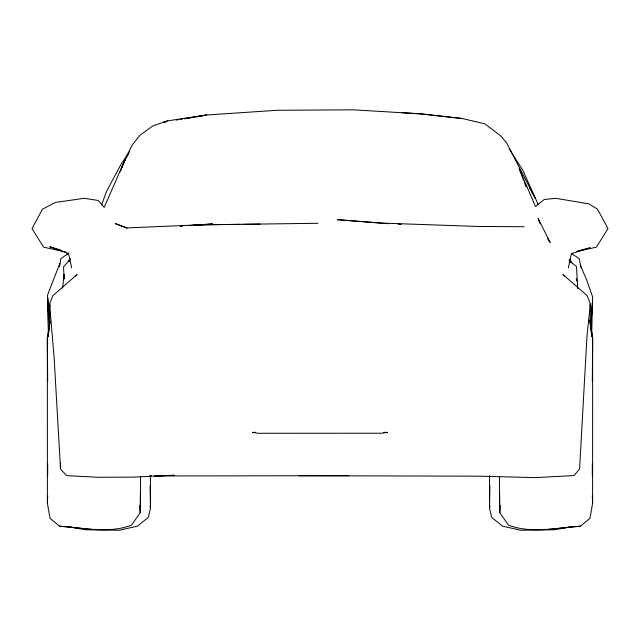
<?xml version="1.0" encoding="UTF-8"?>
<svg xmlns="http://www.w3.org/2000/svg" width="640" height="640" viewBox="0 0 640 640"><rect width="100%" height="100%" fill="white"/><g stroke="black" fill="none" stroke-linecap="round" stroke-linejoin="round"><path stroke-width="0.96" d="M140.568 476.624L140.256 512.632L131.504 525.16C108.352 533.96 83.416 527.76 59.52 526.184L50.016 518.32L47.4 503.256L47.352 338.576L50.024 321.224L47.312 339.232L47.688 381M489.576 475.576L489.512 508.168L491.752 517.464L502.576 526.184L520.944 530.256L554.648 529.768L573.2 526.4M499.52 491.968L499.744 512.632L508.496 525.16C531.648 533.96 556.584 527.76 580.48 526.184L589.984 518.32L592.6 503.256L592.648 338.576L589.976 321.224L588.576 319.976M592.648 338.576L592.312 381M48.096 334.584L48.08 336.544L49.68 326.248M60.488 464.624L60.448 467.6L54.104 357.312L49.608 304.16L52.76 295.76L77.04 274.504L75.752 275.936M60.48 463.048L60.408 468.92L66.704 475.64L98.32 477.272L133.376 477.136L174.328 475.168M47.4 503.256L47.68 495.4M489.928 486.064L489.512 508.168L489.88 505.384M47.688 463.432L47.664 476.288M591.688 334.448L592.616 296.824L586.416 279.344L580.192 264.864M590.28 324.56L590.392 304.16L587.24 295.76L562.96 274.504L564.248 275.936M500.176 505.664L499.744 512.632L499.432 476.624M47.312 339.232L47.352 338.576M590.704 329.088L592.376 302.904L590.72 328.976M592.336 476.288L592.312 463.432M62.608 288.088L64.12 274.376L64.096 279.096L63.544 266.896L69.84 259.648M59.576 266.736L60.808 258.768L68.744 253.016M568.312 267.952L571.44 253.624L590.088 247.816L578.616 250.696M589.752 306L590.392 304.16L587 335.728L579.592 468.952L574.04 475.56L535.416 477.624L479.752 476.176L299.088 475.712M101.584 204.992L106.584 191.264L121.344 163.792L129.672 151.528M59.856 263.328L47.624 294.92L47.416 304.768L48.376 332.256M66.064 252.04L43.64 247.16L32 228.592L42.528 209.152L55.52 202.416L84.216 198.312L98.192 200.464L104.208 207.368L126.24 157.024L120.288 171.288L126.24 157.024L132.24 145.056L139.88 135.296L152.96 125.848L167.36 120.912L206.352 115.024L276.88 110.288L353.6 109.824L420.864 113.88L462.304 118.52L484.808 123.824L500.264 135.48L506.44 142.608L535.376 198.424L529.656 187.96M123.224 164.096L124.552 161.472M126.768 157.096L128.536 153.6M70.352 259.128L68.608 261.504L70.224 259.056M68.608 261.504L70.256 259.056M66.68 254.736L67.92 253.176M166.536 121.704L163.64 122.176L167.36 120.912M576.864 251.4L596.36 247.16L608 228.592L597.472 209.152L588.872 203.84L555.784 198.32L544.272 199.472L535.504 206.52L519.152 168.528L523.64 180.448M196.312 116.808L206.352 115.024L184.024 118.76M163.64 122.176L166.552 121.688M176.264 120.064L178.2 119.736M180.144 119.416L182.088 119.088M184.848 118.712L186.776 118.392M188.704 118.08L190.632 117.768M192.56 117.448L194.488 117.136M548.456 529.408L580.48 526.184M180.368 226.208L182.352 226.064M189.312 225.568L212.544 223.92L189.016 225.592M180.192 226.224L182.152 226.08M318.04 223.288L199.256 224.856L127.12 227.904L115.24 223.592L127 228.232M165.4 475.536L154.488 475.984L348.896 475.688M255.392 432.312L252.4 432.368L258.408 433.28L382.016 433.224L387.608 432.368L383.648 432.36M199.256 224.856L240.144 224.36M243.136 224.328L260.088 224.12M149.6 475.84L151.592 475.84M524.136 226.736L477.456 226.44L381.424 223.08L337.528 219.696L388.312 223.696M398.192 224.216L401.144 224.336M401.6 112.664L420.864 113.88L462.304 118.52M59.52 526.184L91.544 529.408M66.8 526.4L85.352 529.768L119.056 530.256L137.424 526.184L148.248 517.464L150.488 508.168L150.072 486.064M60.808 250.064L49.768 246.752L68.56 253.624L71.688 267.952M571.376 253.432L579.208 258.664L581.128 268.008M569.136 260.616L576.504 266.544L577.704 288.672M569.12 260.792L571.32 262.648M547.552 238.496L550.2 242.544L538.08 218.336L540.096 223.856M571.96 263.024L569.8 259.176M509.256 148.992L522.856 170.352L538.08 204.24M520.608 171.392L521.56 173.136M524.336 182.288L526.056 186.872M50.248 306L49.608 304.16L49.72 324.56M576.312 278.896L576.896 280.808L576.376 278.936M576.376 278.984L576.896 280.808M590.32 326.248L591.92 336.504L591.904 334.584M589.976 321.224L592.688 339.232M150.12 505.384L150.488 508.168L150.424 475.576M47.92 308.464L48.984 317.112M48.944 315.048L47.784 298.128L49.4 328.232M139.824 505.664L140.256 512.632L140.48 491.968M592.32 495.4L592.6 503.256"/></g></svg>
